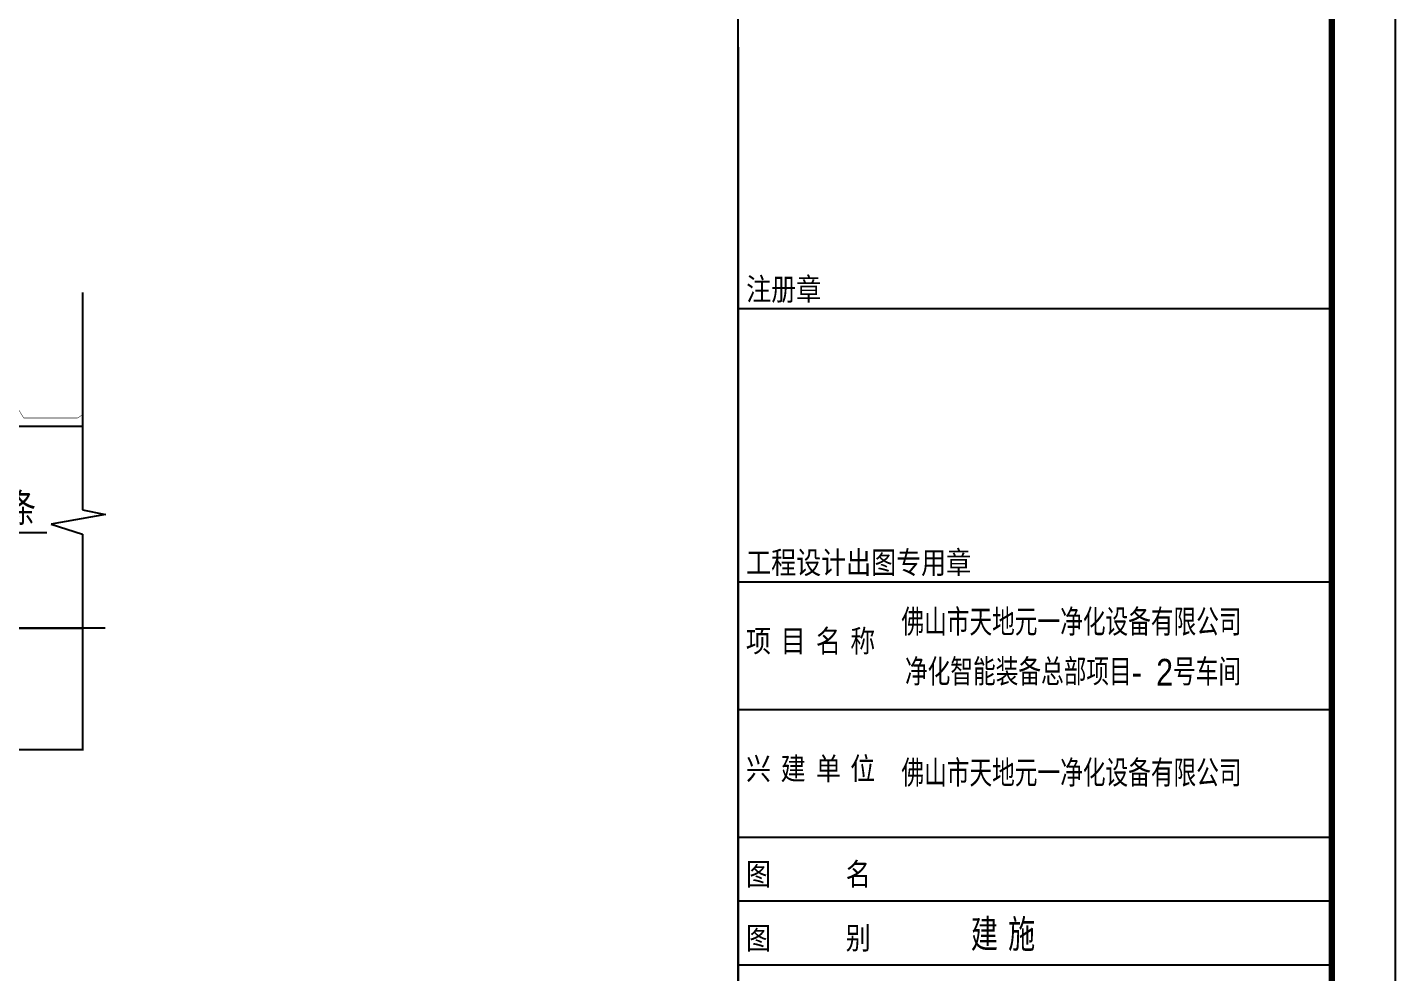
# Model space of a CAD drawing. Extents: x -1041549 to 749950, y -354245 to 17554.
# Drawn here: x 388545 to 393903, y -207390 to -203687 of the extents above; entities that cross this region are included whole.
import ezdxf

# ---------------------------------------------------------------- set-up
doc = ezdxf.new("R2010")
doc.units = 0
doc.header["$LTSCALE"] = 1000
doc.header["$MEASUREMENT"] = 0
doc.linetypes.add('DOTE', pattern=[2.42, 2, -0.2, 0.02, -0.2])
for name, color, linetype in [('13', 13, 'Continuous'), ('14', 1, 'Continuous'), ('DOTE', 1, 'Continuous'), ('PUB_DIM', 3, 'Continuous'), ('PUB_TEXT', 7, 'Continuous'), ('PUB_TITLE', 4, 'Continuous'), ('细线', 1, 'Continuous')]:
    doc.layers.add(name, color=color, linetype=linetype)
doc.styles.add('_HZTXT', font='gs_txt.shx', dxfattribs={"width": 0.8, "bigfont": 'HZTXT.shx'})
doc.styles.add('HZ', font='rs.shx', dxfattribs={"width": 0.8, "bigfont": 'hztxt.shx'})
doc.styles.add('宋体', font='')
doc.styles.get('宋体').set_extended_font_data('宋体')

# ---------------------------------------------------------------- blocks, each defined once
blk = doc.blocks.new('3')
at = {"color": 7}
blk.add_line((5391.9, 3774.3, 8000), (5391.9, 3474.3, 8000), dxfattribs=at)
at = {"color": 2}
blk.add_line((-1350.4, 2474.3, 8000), (5391.9, 2474.3, 8000), dxfattribs=at)
at = {"color": 7, "linetype": 'Continuous', "ltscale": 20, "const_width": 5, "elevation": 8000}
blk.add_lwpolyline([(5391.9, 6116.3), (5338.1, 6082.1), (4754.4, 6082.1), (4579.4, 6362.1), (4329.4, 6362.1), (4154.4, 6082.1), (3570.7, 6082.1), (3491.9, 6132.1), (3366.9, 6132.1), (3288.1, 6082.1), (2704.4, 6082.1), (2529.4, 6362.1), (2279.4, 6362.1), (2104.4, 6082.1)], dxfattribs=at)
at = {"layer": 'DOTE', "linetype": 'DOTE', "ltscale": 1000}
blk.add_line((5640.9, 3794.3, 8000), (-8542.9, 3794.3, 8000), dxfattribs=at)
at = {"layer": 'PUB_DIM', "color": 7}
blk.add_line((5006.3, 4831.6, 8000), (3840.4, 4831.6, 8000), dxfattribs=at)
at = {"layer": '细线', "color": 7}
for p, q in [((5391.9, 7447.9, 8000), (5391.9, 5084.7, 8000)), ((-6190.4, 5994.3, 8000), (5391.9, 5994.3, 8000)), ((5391.9, 5084.7, 8000), (5643.7, 5032.5, 8000)), ((5643.7, 5032.5, 8000), (5052.1, 4928, 8000)), ((5052.1, 4928, 8000), (5391.9, 4816.9, 8000)), ((5391.9, 4816.9, 8000), (5391.9, 2466.1, 8000)), ((-3990.4, 3794.3, 8000), (5391.9, 3794.3, 8000)), ((-3982.3, 3794.3, 8000), (5391.9, 3794.3, 8000))]:
    blk.add_line(p, q, dxfattribs=at)
at = {"layer": 'PUB_TEXT', "color": 7, "style": 'HZ', "width": 0.8}
blk.add_text('钢檩条', height=350, dxfattribs=at).set_placement((4045.6, 4917.5, 8000))
blk = doc.blocks.new('A$Ce58e362c')
at = {"layer": '14'}
for p, q in [((15730, 44126), (15730, 1076)), ((15730, 37980), (29680, 37980)), ((15730, 31556), (29680, 31556)), ((15730, 28556), (29680, 28556)), ((15730, 25556), (29680, 25556)), ((15730, 24056), (29680, 24056)), ((15730, 22556), (29680, 22556))]:
    blk.add_line(p, q, dxfattribs=at)
blk.add_lwpolyline([(15730, 1076), (15730, 87176)], dxfattribs=at)
at = {"layer": '13', "color": 7, "style": '_HZTXT', "width": 0.85}
for s, height, p in [('佛山市天地元一净化设备有限公司', 626.86, (19568, 30290)), ('净化智能装备总部项目-', 626.86, (19652, 29121)), ('2号车间', 626.9, (25554, 29120)), ('佛山市天地元一净化设备有限公司', 626.86, (19568, 26743)), ('建 施', 750, (21199, 22880, 37267))]:
    blk.add_text(s, height=height, dxfattribs=at).set_placement(p)
at = {"layer": '14', "style": '宋体', "width": 0.82}
for s, p in [('注册章', (15921, 38174)), ('工程设计出图专用章', (15921, 31749)), ('项', (15916, 29905)), ('目', (16731, 29905)), ('名', (17559, 29905)), ('称', (18367, 29905)), ('兴', (15916, 26905)), ('建', (16731, 26905)), ('单', (17559, 26905)), ('位', (18367, 26905)), ('图      名', (15916, 24424)), ('图      别', (15916, 22924))]:
    blk.add_text(s, height=525, dxfattribs=at).set_placement(p)

msp = doc.modelspace()

# ---------------------------------------------------------------- linework, layer by layer
at = {"layer": 'PUB_TITLE'}
msp.add_lwpolyline([(372878.3, -211189.8), (393903.3, -211189.8), (393903.3, -196339.8), (372878.3, -196339.8)], close=True, dxfattribs=at)
msp.add_lwpolyline([(372878.3, -211189.8), (393903.3, -211189.8), (393903.3, -196339.8), (372878.3, -196339.8)], close=True, dxfattribs=at)
at = {"layer": 'PUB_TITLE', "const_width": 25}
msp.add_lwpolyline([(373503.3, -210939.8), (393653.3, -210939.8), (393653.3, -196589.8), (373503.3, -196589.8)], close=True, dxfattribs=at)
msp.add_lwpolyline([(373503.3, -210939.8), (393653.3, -210939.8), (393653.3, -196589.8), (373503.3, -196589.8)], close=True, dxfattribs=at)

# ---------------------------------------------------------------- block references
for name, p, xscale, yscale, zscale in [('A$Ce58e362c', (388706.6, -211119), 0.1666666666666666, 0.1666666666666666, 0.1666666666666666), ('3', (386819.7, -207407.3, -2880), 0.36, 0.36, 0.36)]:
    msp.add_blockref(name, p, dxfattribs=dict(xscale=xscale, yscale=yscale, zscale=zscale))

doc.saveas('drawing.dxf')
